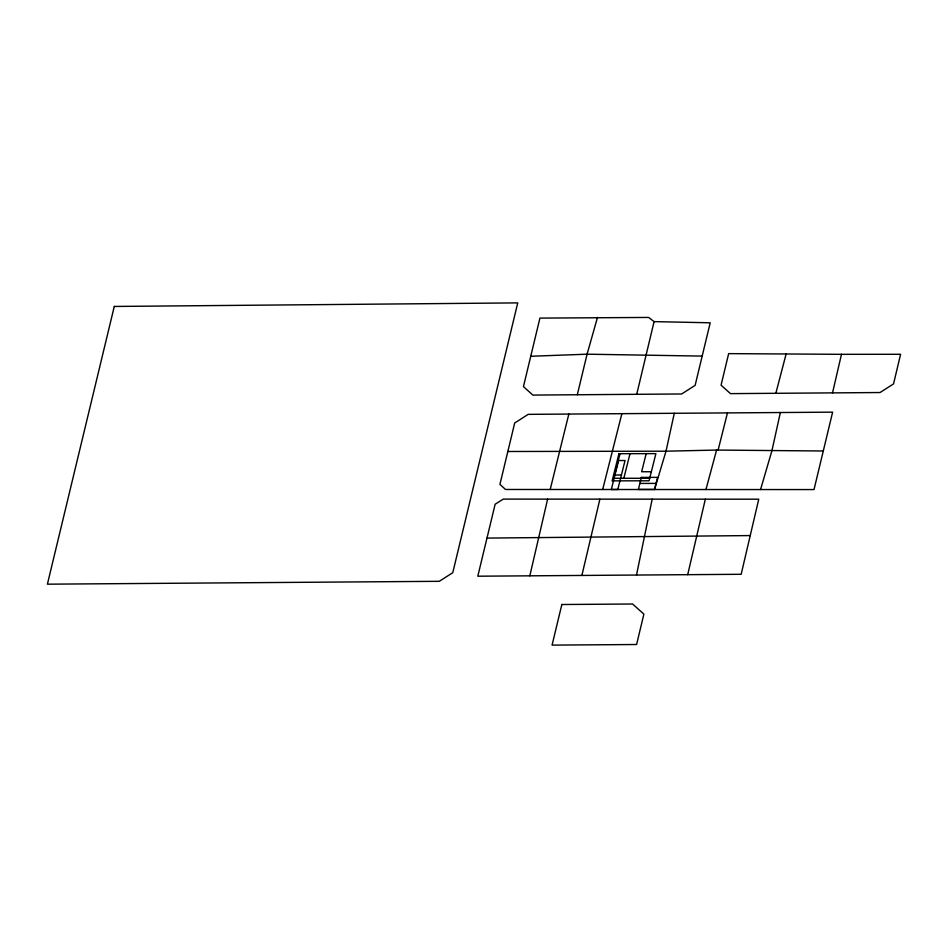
<?xml version="1.0" encoding="UTF-8"?>
<svg xmlns="http://www.w3.org/2000/svg" width="948" height="948" viewBox="0 0 948 948"><rect width="100%" height="100%" fill="white"/><g stroke="black" fill="none" stroke-linecap="round" stroke-linejoin="round"><path stroke-width="1.42" d="M636.499 575.045L741.17 574.287L758.755 499.193L503.234 499.11L495.14 504.241L477.804 576.206L636.499 575.045L652.188 499.169M674.289 413.292L528.202 414.359L514.693 422.998L499.928 484.369L505.521 489.476L814.012 489.571L832.628 412.155L674.289 413.292L666.017 451.189L654.523 489.512M780.358 412.546L771.968 450.549L760.569 489.535M529.825 575.827L547.624 499.134M687.703 574.689L705.336 499.181M832.522 392.875L841.48 354.327L900.6 354.279L893.537 383.904L880.028 392.531L730.47 393.633L721.061 385.161L728.657 353.628L841.48 354.327M581.871 575.46L599.894 499.146M636.724 394.321L654.084 321.621L648.61 317.438L539.933 318.101L523.45 386.606L532.847 395.079L681.648 393.977L695.133 385.362L710.206 322.794L654.084 321.621M577.308 394.747L587.085 354.185L597.501 317.379M568.836 414.075L550.196 489.476M623.831 478.278L630.005 453.665M646.18 453.642L641.642 471.749L651.347 471.737M602.679 489.5L621.876 413.684M620.016 453.689L613.794 478.278L649.7 478.29M718.11 450.075L727.46 412.925M775.843 393.301L786.117 353.995M705.952 489.535L716.581 450.063L823.338 450.999M530.761 356.27L587.085 354.185L702.184 356.104M716.581 450.063L666.017 451.189L507.82 451.497M486.976 538.085L750.224 535.573M614.944 475.019L621.414 475.007M639.888 483.433L656.063 483.409M114.281 306.453L47.4 584.181L439.279 581.314L452.765 572.699L517.75 302.886L114.281 306.453M561.844 604.516L552.068 645.114L636.594 644.51L643.882 614.15L632.6 604.006L561.844 604.516M618.949 453.689L612.135 480.861L649.072 480.802L655.886 453.63L618.949 453.689M618.582 460.527L611.318 489.5L617.788 489.488L625.052 460.515L618.582 460.527M641.393 477.401L638.371 489.464L654.547 489.441L657.568 477.365L641.393 477.401"/></g></svg>
